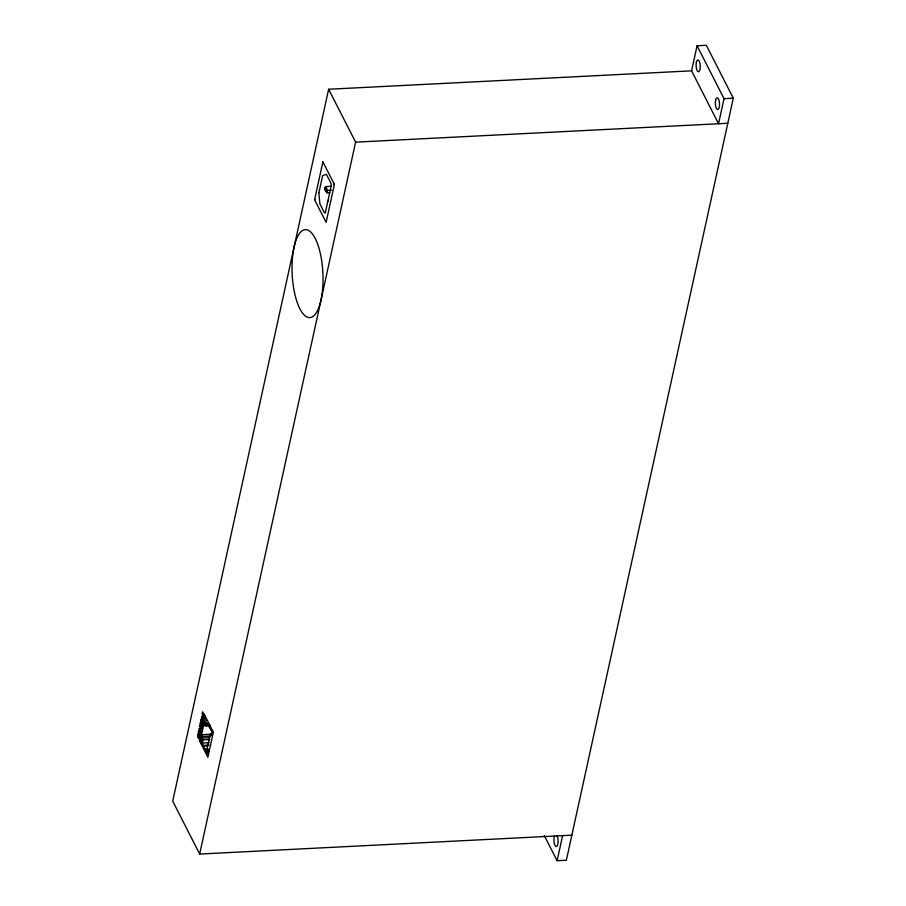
<?xml version="1.0" encoding="UTF-8"?>
<svg xmlns="http://www.w3.org/2000/svg" width="906" height="906" viewBox="0 0 906 906"><rect width="100%" height="100%" fill="white"/><g stroke="black" fill="none" stroke-linecap="round" stroke-linejoin="round"><path stroke-width="1.36" d="M333.736 183.646L333.748 184.518L333.714 183.941M315.254 199.32L315.277 199.637M210.43 725.366L204.847 725.649L206.217 719.319L205.005 716.94L203.975 721.686L206.092 725.842L210.169 725.627M544.268 835.513L557.111 860.7L566.363 860.236L733.294 98.199L706.34 45.3L697.076 45.764L724.03 98.675L718.549 123.737L691.584 70.838L328.651 89.252L172.706 801.142L199.66 854.052L571.856 835.162M207.916 749.602L205.186 749.738L203.374 746.17L202.332 743.011L203.023 739.851L200.906 735.683L199.864 740.417L201.075 742.795L202.468 736.487L201.551 734.709L203.929 723.86L204.847 725.649M206.092 725.842L206.783 722.682L212.106 731.991L211.415 735.151L210.509 733.373L207.089 748.956L207.995 750.746L207.304 753.905L205.356 748.956L208.086 748.809M329.693 192.65L327.032 192.785L324.642 188.901L325.673 186.591L330.996 186.319M325.129 189.06L325.673 186.591L327.564 190.305L327.032 192.785L324.642 188.901M325.877 191.313L324.801 188.154M205.186 749.738L205.356 748.956M328.334 201.177L328.493 200.43M199.66 854.052L355.605 142.151L328.651 89.252M691.584 70.838L697.076 45.764M557.111 860.7L562.603 835.638M326.035 190.577L331.562 190.113M724.03 98.675L733.294 98.199M355.605 142.151L727.801 123.273M201.551 734.709L211.336 734.211M202.468 736.487L210.849 736.068M202.117 738.062L209.093 737.711M203.023 739.851L209.818 739.5M202.332 743.011L209.127 742.66M203.544 745.389L209.003 745.106M203.374 746.17L207.463 745.966M206.568 751.323L209.105 751.199M199.501 728.549C203.352 728.084 197.066 722.456 200.883 727.994L199.105 728.605L200.52 731.38L199.501 728.56M557.043 835.876A5.934 2.072 87.1 0 1 557.722 844.585A5.934 2.072 87.1 0 1 554.665 844.664A5.934 2.072 87.1 0 1 554.517 835.944M197.633 735.536L198.414 738.379A2.242 0.781 87.1 0 0 198.618 738.469A2.186 0.759 87.1 0 0 198.822 738.401A2.106 0.736 87.1 0 0 199.082 738.016L199.218 735.989A1.937 0.679 87.1 0 1 199.139 737.224C196.67 738.617 199.071 729.976 197.633 735.536M203.318 717.767L203.069 719.262L201.811 716.261L201.551 717.439L202.967 720.213L203.125 716.759L203.318 717.767M201.676 725.355L201.426 727.359L201.755 724.766L201.347 723.985L200.373 724.709L200.464 722.32L200.237 725.027L201.359 724.607L201.676 725.355M202.536 713.509L203.035 714.834L203.125 713.305L203.544 714.143L203.737 716.227L203.839 713.656L204.224 714.46C204.586 720.327 200.951 713.328 202.774 711.867L202.536 713.509M198.561 731.55C200.158 739.681 200.611 727.337 198.561 731.55M201.007 720.372C202.604 728.503 203.057 716.17 201.007 720.372M318.844 192.876L319.863 203.805L324.269 212.514A2.48 0.861 87.1 0 0 325.458 212.027L331.098 186.33A2.48 0.861 87.1 0 0 330.769 182.865L326.341 174.246L322.695 175.617L318.844 192.876M198.459 731.55L198.459 732.478A2.265 0.793 87.1 0 0 198.584 733.339L199.286 734.732A2.084 0.725 87.1 0 0 199.603 734.732L200.124 732.286A2.231 0.781 87.1 0 0 200 731.425L199.694 730.53A2.605 0.906 87.1 0 0 199.297 730.055A2.197 0.77 87.1 0 0 199.094 730.01A2.265 0.793 87.1 0 0 198.788 730.27L198.459 731.55M200.906 720.372L200.906 721.301A2.265 0.793 87.1 0 0 201.03 722.161L201.732 723.554A2.084 0.725 87.1 0 0 202.049 723.554L202.582 721.108A2.231 0.781 87.1 0 0 202.446 720.247L202.151 719.353A2.605 0.906 87.1 0 0 201.755 718.877A2.197 0.77 87.1 0 0 201.54 718.832A2.378 0.827 87.1 0 0 201.234 719.092L200.906 720.372M322.898 161.857L314.597 199.75L326.103 222.344L334.405 184.439L322.898 161.857M204.881 715.559L199.388 740.621L207.87 757.269L213.363 732.195L204.881 715.559M294.065 247.157A44.032 15.379 87.1 0 0 307.61 317.259A44.032 15.379 87.1 0 0 320.939 256.398A44.032 15.379 87.1 0 0 294.065 247.157M715.627 100.09A5.934 2.072 87.1 0 0 717.45 109.547A5.934 2.072 87.1 0 0 719.251 101.336A5.934 2.072 87.1 0 0 715.627 100.09M696.363 62.288A5.934 2.072 87.1 0 0 698.186 71.733A5.934 2.072 87.1 0 0 699.987 63.533A5.934 2.072 87.1 0 0 696.363 62.288"/></g></svg>
